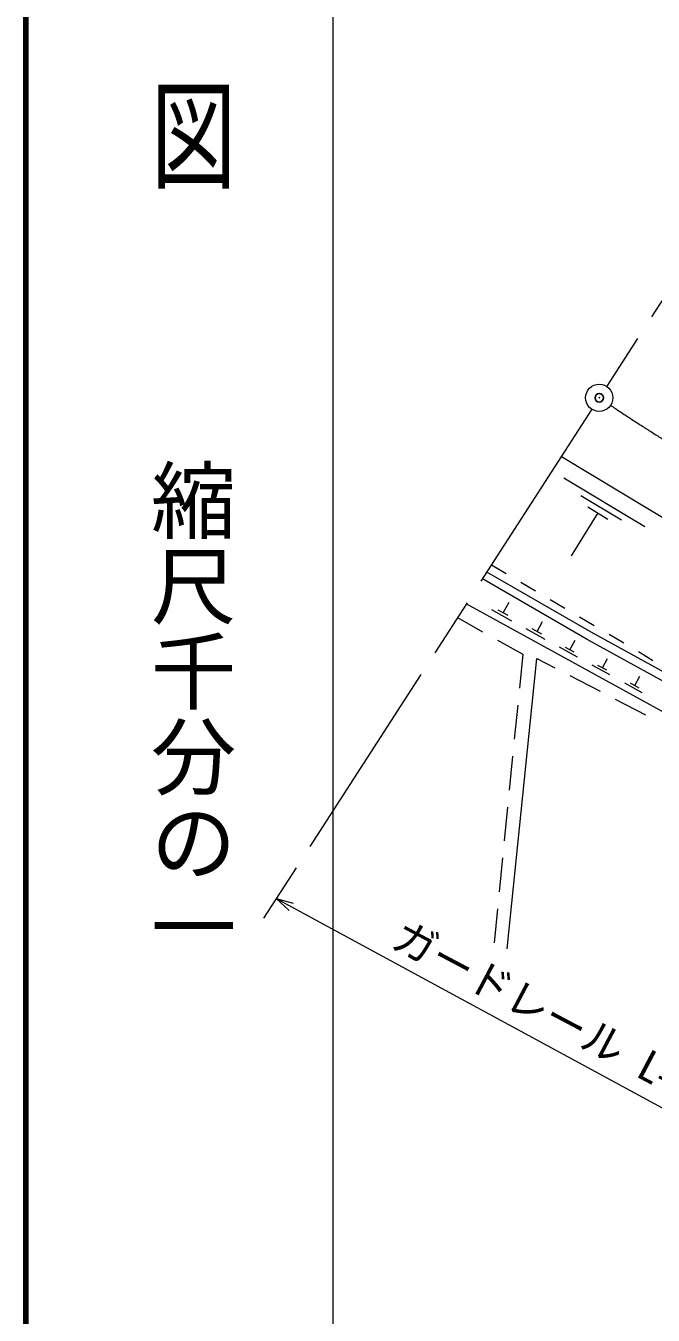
# Model space of a CAD drawing. Units: millimetres, scale not verified. Extents: x 40000 to 680000, y 20000 to 380000.
# Drawn here: x 40000 to 76800, y 240739 to 316326 of the extents above; entities that cross this region are included whole.
import ezdxf
from ezdxf.enums import TextEntityAlignment as Align

# ---------------------------------------------------------------- set-up
doc = ezdxf.new("R2010")
doc.units = ezdxf.units.MM
doc.header["$LTSCALE"] = 1000
doc.header["$PDMODE"] = 32
doc.header["$PDSIZE"] = 500
doc.linetypes.add('CHAIN', pattern=[18.5, 12, -1.5, 3.5, -1.5])
for name, color, linetype, lineweight in [('M-BGD', 7, 'Continuous', 13), ('M-BMK', 2, 'CHAIN', 13), ('M-BMK-SRVR', 3, 'Continuous', 13), ('M-STR-HTXT', 7, 'Continuous', 13), ('M-TTL', 2, 'Continuous', 140), ('M-TTL-BAND', 7, 'Continuous', 13)]:
    doc.layers.add(name, color=color, linetype=linetype, lineweight=lineweight)
doc.layers.add('M-OTRS', color=6, linetype='Continuous')
doc.styles.add('@ＭＳ ゴシック', font='')
doc.styles.add('ＭＳ ゴシック', font='')
doc.styles.get('@ＭＳ ゴシック').set_extended_font_data('@MS Gothic')
doc.styles.get('ＭＳ ゴシック').set_extended_font_data('MS Gothic')

msp = doc.modelspace()

# ---------------------------------------------------------------- linework, layer by layer
at = {"layer": 'M-BGD'}
for p, q in [((71563, 289828), (76308, 286971)), ((72559, 288797), (74932, 287369)), ((72962, 288124), (74148, 287409)), ((73555, 287767), (71996, 285258)), ((67315, 284728), (68177, 284220)), ((69038, 283713), (69900, 283205)), ((70761, 282697), (71623, 282189)), ((68502, 281434), (67326, 282081)), ((68294, 281753), (67706, 282076)), ((68000, 281914), (68344, 282542)), ((65318, 281634), (66797, 280808)), ((69985, 280813), (70311, 281407)), ((72484, 281681), (73346, 281173)), ((70460, 280359), (69347, 280970)), ((70263, 280660), (69707, 280966)), ((74207, 280666), (75069, 280158)), ((67670, 280320), (69148, 279494)), ((72358, 279316), (71306, 279894)), ((72172, 279600), (71646, 279890)), ((71909, 279745), (72218, 280306)), ((68234, 262222), (69979, 279243)), ((69148, 279494), (68950, 277496)), ((69979, 279243), (71025, 278698)), ((73817, 278693), (74120, 279244)), ((75930, 279650), (76027, 279592)), ((76027, 279592), (76782, 279126)), ((71912, 278236), (73686, 277312)), ((74258, 278272), (73225, 278839)), ((74075, 278552), (73559, 278835)), ((75722, 277646), (76023, 278195)), ((76161, 277226), (75132, 277792)), ((75979, 277505), (75465, 277787)), ((74573, 276849), (76346, 275925)), ((68850, 276501), (68652, 274511)), ((68553, 273515), (68355, 271525)), ((68256, 270530), (68058, 268540)), ((67959, 267545), (67761, 265555)), ((67662, 264560), (67463, 262561))]:
    msp.add_line(p, q, dxfattribs=at)
for points in [[(71416, 291082), (83273, 283942), (94399, 278431), (100805, 275790)], [(104990, 248641), (98189, 268674), (91362, 271505), (81935, 275952), (73170, 280784), (67033, 284291)], [(97797, 268306), (91163, 271057), (81712, 275515), (72930, 280357), (66784, 283904)], [(96752, 267581), (90713, 269692), (81208, 273997), (65839, 282441)]]:
    msp.add_lwpolyline(points, dxfattribs=at)
at = {"layer": 'M-BMK'}
for p, q in [((95944, 329087), (74070, 295193)), ((73202, 293849), (53740, 263694))]:
    msp.add_line(p, q, dxfattribs=at)
msp.add_arc((144791, 399725), 127007, 236.28832, 246.30087, dxfattribs=at)
at = {"layer": 'M-BMK-SRVR'}
msp.add_circle((73636, 294521), 800, dxfattribs=at)
at = {"layer": 'M-OTRS'}
msp.add_point((73636, 294521), dxfattribs=at)
at = {"layer": 'M-STR-HTXT'}
for q in [(85848, 248263), (55444, 264461), (55683, 264900)]:
    msp.add_line((54684, 265157), q, dxfattribs=at)
at = {"layer": 'M-TTL'}
msp.add_line((40000, 380000), (40000, 20000), dxfattribs=at)
at = {"layer": 'M-TTL-BAND'}
msp.add_line((58000, 370000), (58000, 20000), dxfattribs=at)

# ---------------------------------------------------------------- texts
at = {"layer": 'M-STR-HTXT', "style": 'ＭＳ ゴシック'}
msp.add_text('ガードレール L=33.0', height=1833, rotation=332.131, dxfattribs=at).set_placement((71557, 256345), align=Align.BOTTOM_CENTER)
at = {"layer": 'M-TTL-BAND', "style": '@ＭＳ ゴシック', "width": 1.4}
msp.add_text('平  面  図', height=3666, rotation=270, dxfattribs=at).set_placement((49777, 306475), align=Align.MIDDLE_RIGHT)
at = {"layer": 'M-TTL-BAND', "style": '@ＭＳ ゴシック'}
msp.add_text('縮尺千分の一', height=3666, rotation=270, dxfattribs=at).set_placement((49777, 261030), align=Align.MIDDLE_RIGHT)

doc.saveas('drawing.dxf')
